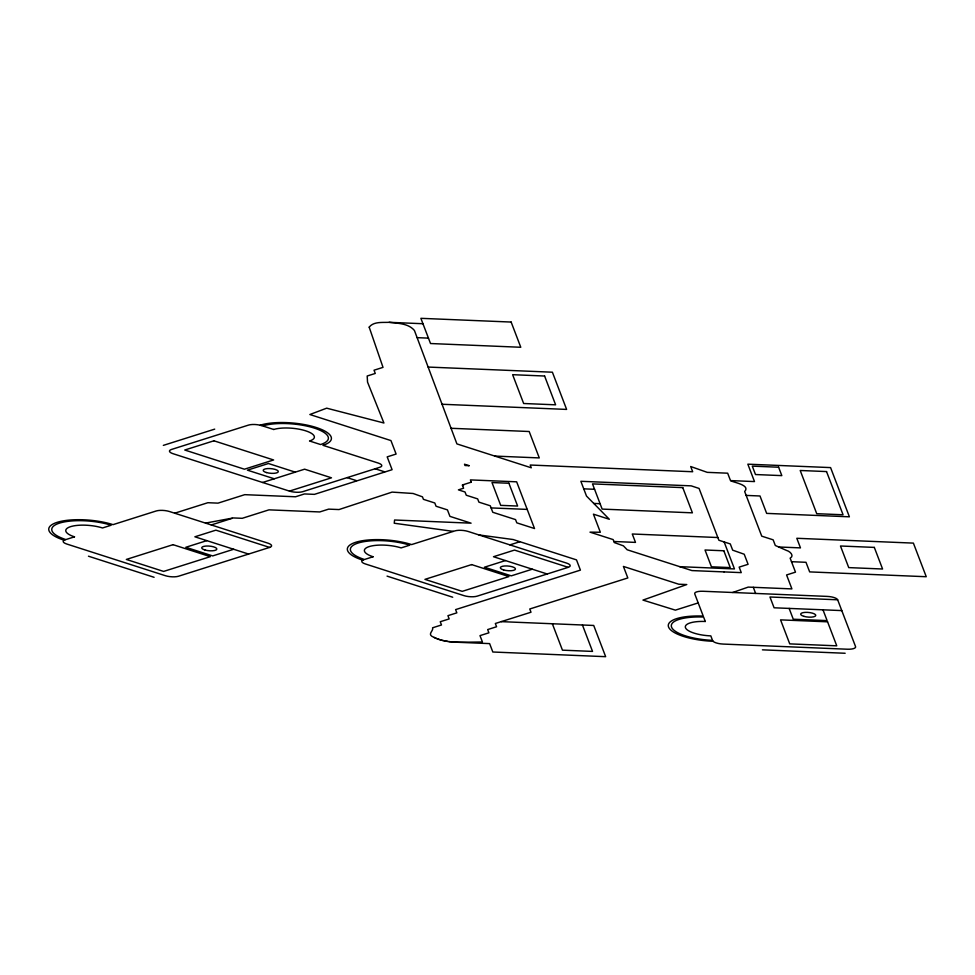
<?xml version="1.0" encoding="UTF-8"?>
<svg xmlns="http://www.w3.org/2000/svg" width="975" height="975" viewBox="0 0 975 975"><rect width="100%" height="100%" fill="white"/><g stroke="black" fill="none" stroke-linecap="round" stroke-linejoin="round"><path stroke-width="1.46" d="M369.196 327.186L383.017 367.368L374.034 370.207L375.265 373.449L367.185 376.009L367.538 382.127L383.918 423.004L326.686 408.172L309.867 414.521L390.951 440.578L396.106 454.058L387.185 456.873L392.096 469.694L314.413 494.362L304.456 493.947L295.535 496.775L244.762 494.666L218.022 503.137L207.87 502.71L174.708 513.203M369.208 327.137C373.632 321.348 382.651 322.652 389.159 322.323L422.943 323.724M732.688 592.495L748.227 587.096L791.907 588.9L786.581 574.957L795.49 572.142L790.152 558.188C794.71 555.75 789.835 551.228 786.654 550.485L775.308 545.488L773.138 539.821L761.743 536.165L744.668 491.534C751.006 484.697 731.957 482.284 730.458 480.492L727.667 473.192L707.253 472.351L690.69 466.525L692.689 471.742L530.217 465.026L531.278 467.793L456.909 443.905L414.424 330.476C408.513 323.371 397.702 323.31 389.159 322.323M163.337 445.38L214.707 429.134M262.592 482.479L304.614 469.182L331.476 477.811L289.441 491.107L173.075 453.716A9.506 2.925 5 0 1 171.454 449.475L248.491 425.1A9.506 2.925 5 0 1 261.788 425.648L260.301 425.173A39.914 12.273 5 0 1 316.144 427.477A39.914 12.273 5 0 1 322.957 445.307L378.166 463.04A9.506 2.925 5 0 1 379.787 467.293L302.738 491.668A9.506 2.925 5 0 1 289.441 491.107M211.283 524.952L232.294 518.298M206.822 540.638L185.811 547.28L212.66 555.921L233.671 549.266M269.612 547.414L178.547 576.225A9.506 2.925 5 0 1 165.25 575.664L66.787 544.026A9.506 2.925 5 0 1 65.154 539.784L63.997 540.15A39.914 12.273 5 0 1 57.172 522.332A39.914 12.273 5 0 1 113.027 524.648L156.219 510.973A9.506 2.925 5 0 1 169.516 511.534L267.979 543.173A9.506 2.925 5 0 1 269.612 547.414L215.889 530.156L194.878 536.798L248.588 554.056M509.901 544.879L519.919 541.71M505.428 560.564L484.417 567.218L511.278 575.847L532.289 569.193M568.218 567.34L477.165 596.152A9.506 2.925 5 0 1 463.868 595.603L365.393 563.964A9.506 2.925 5 0 1 363.773 559.711L362.602 560.089A39.914 12.273 5 0 1 355.79 542.258A39.914 12.273 5 0 1 411.633 544.574L454.825 530.912A9.506 2.925 5 0 1 468.122 531.46L566.597 563.099A9.506 2.925 5 0 1 568.218 567.34L514.508 550.083L493.496 556.725L547.207 573.995M698.197 602.916L675.37 610.143L642.964 600.088L686.778 584.549L678.758 584.22L623.415 566.438L627.827 577.956L529.766 608.985L530.997 612.227L495.337 623.5L496.58 626.742L487.671 629.57L488.902 632.812L479.992 635.627L482.43 642.001L459.371 642.257C450.742 642.184 441.797 641.221 433.972 637.333C426.258 634.408 433.838 631.105 432.583 627.79L441.492 624.975L440.249 621.733L449.17 618.918L447.927 615.676L456.848 612.848L455.605 609.607L580.418 570.119L576.493 559.882L513.118 539.528L478.957 534.934M205.506 523.1L233.317 517.944L242.227 518.31L268.966 509.852L319.739 511.948L328.648 509.133L339.008 509.559L392.084 492.107L413.095 493.484L422.467 496.836L423.418 499.334L434.813 502.99L436.044 506.232L447.44 509.888L449.926 516.372L471.083 523.173L394.582 520.004L394.229 523.234L453.29 531.387M417.117 337.655L428.452 338.13M428.135 367.063L552.398 372.206L566.621 409.415L442.065 404.259M451.059 428.281L529.181 431.511L539.285 457.921L494.812 456.081M730.75 480.602L754.492 481.577L747.837 464.173L830.578 467.598L849.396 516.811L766.655 513.386L760 495.982L746.155 495.41M583.745 488.841L594.567 489.292M462.528 485.465L463.503 485.501L463.198 484.721M593.751 503.429L600.076 503.697M491.107 507.914L527.207 509.401M717.856 537.53L632.275 533.995L635.493 542.393L613.884 541.503M778.72 546.987L800.475 547.889L796.807 538.285L913.392 543.112L926.25 576.725L809.664 571.898L805.984 562.295L791.493 561.697M679.758 566.67L734.467 568.937L724.145 541.954M837.659 599.796A9.506 2.925 5 0 0 827.105 596.395L702.999 591.264A9.506 2.925 5 0 0 694.736 593.872L703.231 616.078A39.914 12.273 5 0 0 668.57 627.047A39.914 12.273 5 0 0 712.871 641.282L712.652 640.685A9.506 2.925 5 0 0 723.194 644.073L847.312 649.216A9.506 2.925 5 0 0 855.562 646.608L837.659 599.796L769.957 596.992L774.089 607.791L841.791 610.594M501.235 621.636L593.714 625.463L605.658 656.675L492.826 652.007L489.621 643.61L455.374 642.184M762.413 649.838L845.154 653.262M454.265 642.123L453.156 642.037M452.034 641.952L450.925 641.842M449.816 641.708L448.719 641.562M447.635 641.404L446.55 641.233M445.49 641.038L444.442 640.831M443.43 640.612L442.431 640.38M441.456 640.136L440.505 639.88M439.591 639.612L438.713 639.332M375.119 468.768L384.674 471.839M347.1 477.628L356.314 480.59M295.279 472.144L268.418 463.515L247.406 470.157L274.267 478.786M387.063 576.128L452.705 597.224M88.457 556.201L154.099 577.298M437.86 639.039L437.044 638.735M436.276 638.43L435.545 638.113M434.85 637.784L434.204 637.455M822.985 609.814L827.117 620.612L793.272 619.222L789.141 608.412M753.297 587.303L755.649 593.446M582.441 624.999L592.532 651.41L562.453 650.167L552.35 623.756M213.927 440.798L184.75 450.023L244.42 469.207L273.609 459.968L213.927 440.798M74.502 536.835L65.861 539.565A36.879 11.334 5 0 1 59.56 523.1A36.879 11.334 5 0 1 111.15 525.232L102.521 527.962A22.815 7.008 5 0 0 70.602 526.646A22.815 7.008 5 0 0 74.502 536.835M173.026 544.672L126.336 559.443L163.629 571.423L210.332 556.652L173.026 544.672M471.242 482.174L462.345 484.989L463.588 488.231L458.421 489.864L465.026 491.985L466.269 495.227L477.665 498.895L478.896 502.137L490.291 505.793L492.777 512.277L515.556 519.602L516.799 522.844L534.519 528.535L516.653 481.821L470.401 479.907L471.266 482.174M373.108 556.762L364.467 559.492A36.879 11.334 5 0 1 358.178 543.026A36.879 11.334 5 0 1 409.768 545.159L401.127 547.901A22.815 7.008 5 0 0 369.22 546.573A22.815 7.008 5 0 0 373.108 556.762M471.632 564.598L424.942 579.369L462.247 591.35L508.938 576.578L471.632 564.598M724.023 571.911L691.945 570.582L627.181 549.778L623.427 545.854L614.287 542.551L613.153 539.589L589.997 532.143L600.344 532.253L593.434 514.166L609.326 519.273L586.511 496.068L580.856 481.297L691.19 485.855L699.075 488.438L718.892 540.26L730.287 543.928L732.676 550.168L744.217 554.227L748.081 564.306L739.16 567.121L741.268 572.63L724.023 571.911M511.144 322.055L420.883 318.325L430.523 343.529L520.784 347.271L511.144 322.055M544.598 376.021L512.631 374.692L523.648 403.504L555.616 404.82L544.598 376.021M778.611 467.22L752.286 466.135L755.491 474.533L781.828 475.629L778.611 467.22M826.532 471.571L800.207 470.486L816.733 513.691L843.07 514.776L826.532 471.571M469.085 465.684L465.002 465.514L464.514 464.21L469.085 465.684M682.768 487.622L592.508 483.893L602.148 509.096L692.408 512.838L682.768 487.622M508.901 483.247L491.985 482.552L500.699 505.355L517.628 506.049L508.901 483.247M874.319 547.402L840.474 546L848.737 567.608L882.582 569.01L874.319 547.402M723.828 550.778L705.023 549.997L711.445 566.804L730.251 567.584L723.828 550.778M827.58 621.818L780.561 619.868L789.75 643.878L836.757 645.828L827.58 621.818M273.731 429.487L262.689 425.941A36.879 11.334 5 0 1 314.279 428.074A36.879 11.334 5 0 1 320.58 444.539L309.538 440.992A22.815 7.008 5 0 0 305.638 430.804A22.815 7.008 5 0 0 273.731 429.487M705.303 621.477L703.597 617.041A36.879 11.334 5 0 0 671.58 627.169A36.879 11.334 5 0 0 712.506 640.331L710.812 635.883A22.815 7.008 5 0 1 685.486 627.754A22.815 7.008 5 0 1 705.303 621.477M503.612 569.948A7.605 2.34 5 0 0 515.446 569.132A7.605 2.34 5 0 0 504.599 565.975A7.605 2.34 5 0 0 503.612 569.948M266.48 472.558A7.605 2.34 5 0 0 278.302 471.729A7.605 2.34 5 0 0 267.455 468.585A7.605 2.34 5 0 0 266.48 472.558M205.006 550.022A7.605 2.34 5 0 0 216.828 549.193A7.605 2.34 5 0 0 205.981 546.049A7.605 2.34 5 0 0 205.006 550.022M803.948 616.358A7.605 2.34 5 0 0 815.77 615.53A7.605 2.34 5 0 0 804.936 612.385A7.605 2.34 5 0 0 803.948 616.358"/></g></svg>
